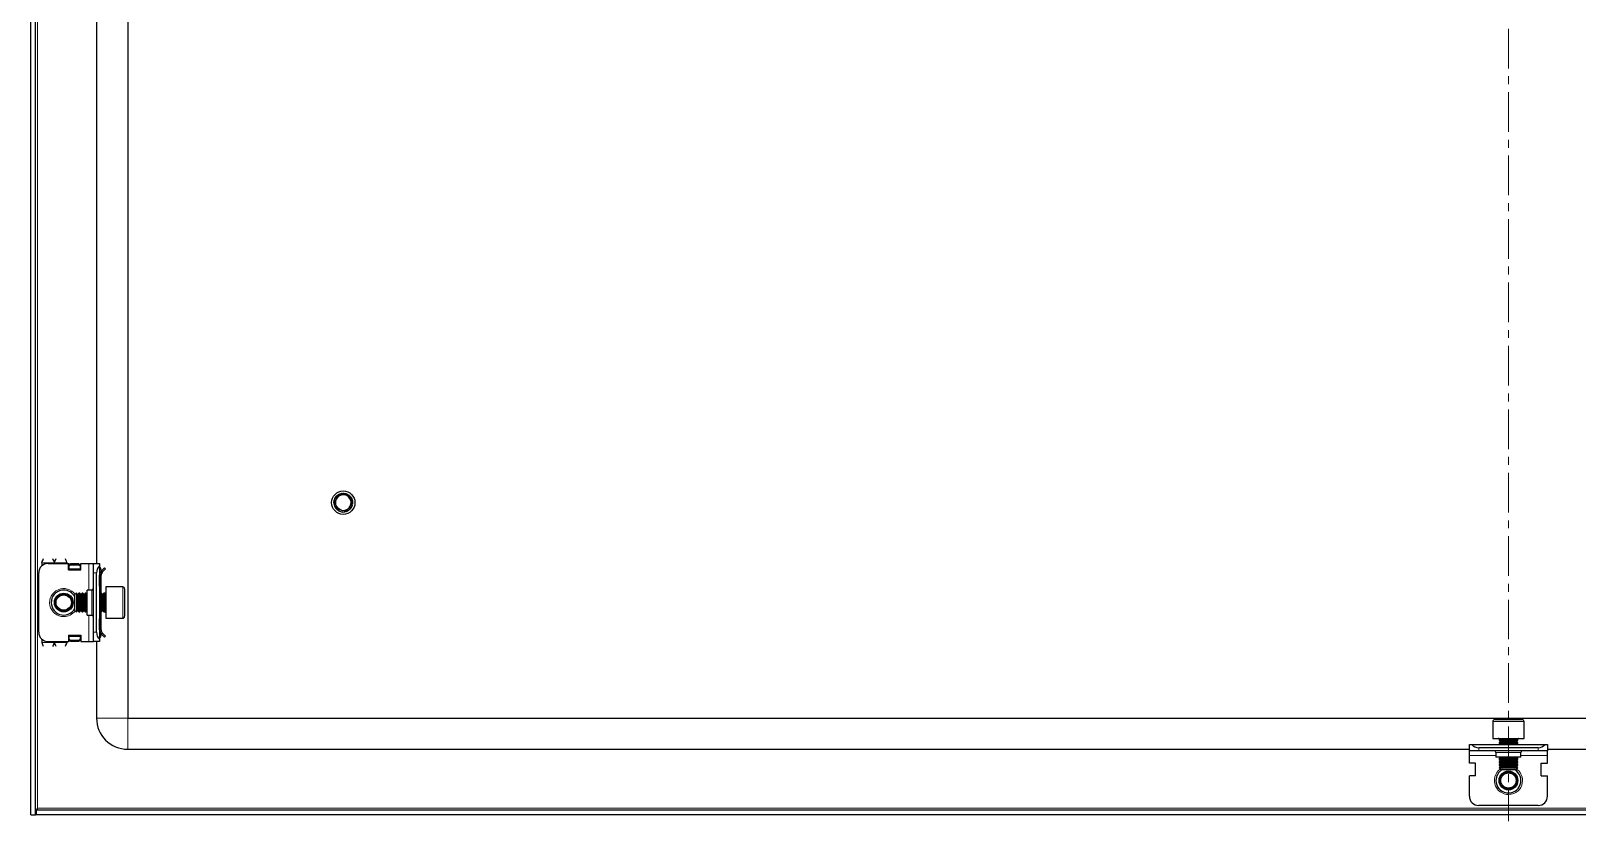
# Model space of a CAD drawing. Header units: millimetres. Extents: x -461 to 1739, y -353 to 961.
# Drawn here: x 792.9 to 1287.9, y -190.4 to 62.7 of the extents above; entities that cross this region are included whole.
import ezdxf

# ---------------------------------------------------------------- set-up
doc = ezdxf.new("R2010")
doc.units = ezdxf.units.MM
doc.linetypes.add('CENTERX2', pattern=[20.32, 12.7, -2.54, 2.54, -2.54])
doc.layers.add('FORMAT', color=7, linetype='Continuous')

msp = doc.modelspace()

# ---------------------------------------------------------------- linework, layer by layer
at = {"color": 7, "linetype": 'Continuous', "lineweight": 25}
for p, q in [((792.92, -188.41), (792.92, 772.59)), ((794.42, -188.41), (794.42, 772.59)), ((823.92, 741.59), (823.92, -157.41)), ((813.92, 279.59), (813.92, -107.91)), ((889.92, -88.41), (889.92, -88.41)), ((889.93, -88.22), (889.99, -87.91)), ((889.93, -88.22), (889.93, -88.27)), ((889.95, -88.01), (889.95, -88.06)), ((889.99, -87.81), (889.98, -87.86)), ((890.03, -87.61), (890.02, -87.66)), ((890.09, -87.43), (890.08, -87.48)), ((890.14, -87.29), (890.24, -87.11)), ((890.15, -87.3), (890.26, -87.11)), ((890.63, -89.28), (890.47, -88.87)), ((890.66, -86.45), (890.82, -86.32)), ((890.69, -86.48), (890.8, -86.29)), ((891.39, -85.84), (891.66, -85.71)), ((891.95, -85.58), (892.23, -85.51)), ((892.33, -85.47), (892.28, -85.48)), ((893.46, -85.46), (893.42, -85.46)), ((893.64, -85.5), (893.6, -85.49)), ((893.82, -85.55), (893.78, -85.54)), ((894, -85.61), (893.96, -85.6)), ((894.36, -85.78), (894.31, -85.75)), ((894.36, -85.78), (894.35, -85.89)), ((894.53, -85.88), (894.49, -85.86)), ((894.7, -86), (894.66, -85.97)), ((894.7, -86), (894.91, -86.18)), ((894.87, -86.13), (894.83, -86.1)), ((895.02, -86.26), (894.98, -86.23)), ((895.15, -86.4), (895.12, -86.37)), ((895.74, -87.38), (895.74, -87.37)), ((895.8, -87.55), (895.78, -87.51)), ((895.85, -87.73), (895.83, -87.69)), ((895.84, -89.12), (895.85, -89.07)), ((895.88, -87.91), (895.87, -87.87)), ((895.88, -88.92), (895.89, -88.87)), ((895.91, -88.1), (895.9, -88.06)), ((895.92, -88.3), (895.9, -88.54)), ((895.92, -88.51), (895.9, -88.76)), ((895.91, -88.71), (895.91, -88.66)), ((895.92, -88.3), (895.92, -88.25)), ((895.92, -88.51), (895.92, -88.46)), ((890.76, -90.49), (890.64, -90.36)), ((890.65, -90.37), (890.67, -90.39)), ((890.76, -90.49), (890.8, -90.53)), ((890.91, -90.63), (890.94, -90.67)), ((891.06, -90.77), (891.1, -90.8)), ((891.23, -90.89), (891.27, -90.92)), ((892.73, -91.41), (893.47, -91.34)), ((893.62, -91.33), (893.66, -91.32)), ((893.81, -91.28), (893.85, -91.27)), ((894, -91.21), (894.04, -91.2)), ((894.37, -91.04), (894.15, -91.12)), ((894.19, -91.13), (894.23, -91.11)), ((894.55, -90.94), (894.35, -91.05)), ((894.37, -90.97), (894.42, -91.02)), ((894.37, -91.04), (894.42, -91.02)), ((895, -90.58), (895.03, -90.55)), ((895.84, -89.12), (895.76, -89.35)), ((895.79, -89.31), (895.8, -89.26)), ((796.42, -107.66), (796.42, -108.68)), ((798.42, -107.91), (804.92, -107.91)), ((804.42, -107.66), (804.42, -107.91)), ((804.92, -109.91), (804.92, -107.91)), ((805.12, -108.03), (804.92, -108.03)), ((805.12, -109.91), (805.12, -108.03)), ((805.17, -108.29), (805.67, -107.94)), ((805.67, -108.29), (805.17, -108.65)), ((805.17, -108.65), (805.17, -108.29)), ((805.17, -109.56), (805.17, -108.65)), ((805.67, -107.94), (805.67, -108.29)), ((805.67, -107.94), (808.17, -107.94)), ((805.67, -108.29), (808.17, -108.29)), ((808.17, -108.29), (808.17, -107.94)), ((808.17, -107.94), (808.67, -108.29)), ((808.67, -108.65), (808.17, -108.29)), ((808.67, -108.29), (808.67, -108.65)), ((808.67, -108.65), (808.67, -109.56)), ((808.92, -109.91), (808.92, -107.91)), ((808.92, -107.91), (811.42, -107.91)), ((811.42, -107.91), (812.92, -107.91)), ((812.92, -107.91), (814.92, -107.91)), ((812.92, -110.91), (812.92, -107.91)), ((814.92, -107.91), (814.92, -108.68)), ((814.92, -108.68), (814.92, -132.15)), ((795.42, -129.91), (795.42, -110.91)), ((804.92, -109.91), (808.92, -109.91)), ((805.17, -109.91), (805.17, -109.56)), ((808.67, -109.56), (808.67, -109.91)), ((812.92, -129.91), (812.92, -110.91)), ((813.92, -129.91), (813.92, -110.91)), ((814.92, -109), (815.13, -109.21)), ((815.42, -111.66), (814.92, -111.66)), ((814.92, -115.16), (814.92, -111.66)), ((815.42, -109.91), (815.42, -110.37)), ((815.42, -115.16), (815.42, -111.66)), ((815.51, -110.25), (816.49, -109.27)), ((815.86, -110.6), (815.51, -110.25)), ((815.86, -110.6), (816.84, -109.63)), ((816.49, -109.27), (816.84, -109.63)), ((807.48, -117.41), (806.92, -117.97)), ((806.92, -117.97), (806.92, -122.86)), ((807.54, -117.41), (807.48, -117.41)), ((807.48, -117.41), (807.48, -123.41)), ((807.92, -117.97), (807.54, -117.41)), ((807.54, -117.41), (807.54, -122.94)), ((808.31, -117.41), (807.92, -117.97)), ((807.92, -117.97), (807.92, -122.47)), ((808.54, -117.41), (808.31, -117.41)), ((808.31, -117.41), (808.31, -122.94)), ((808.92, -117.97), (808.54, -117.41)), ((808.54, -117.41), (808.54, -122.94)), ((809.31, -117.41), (808.92, -117.97)), ((808.92, -117.97), (808.92, -122.47)), ((809.54, -117.41), (809.31, -117.41)), ((809.31, -117.41), (809.31, -122.94)), ((809.92, -117.97), (809.54, -117.41)), ((809.54, -117.41), (809.54, -122.94)), ((810.31, -117.41), (809.92, -117.97)), ((809.92, -117.97), (809.92, -122.47)), ((810.54, -117.41), (810.31, -117.41)), ((810.31, -117.41), (810.31, -122.94)), ((810.92, -117.97), (810.54, -117.41)), ((810.54, -117.41), (810.54, -122.94)), ((812.42, -116.41), (810.92, -116.41)), ((810.92, -124.41), (810.92, -116.41)), ((815.42, -115.16), (814.92, -115.16)), ((815.31, -117.41), (814.92, -117.97)), ((815.54, -117.41), (815.31, -117.41)), ((815.31, -117.41), (815.31, -122.94)), ((815.42, -117.41), (815.42, -115.16)), ((815.92, -117.97), (815.54, -117.41)), ((815.54, -117.41), (815.54, -122.94)), ((816.31, -117.41), (815.92, -117.97)), ((815.92, -117.97), (815.92, -122.47)), ((816.67, -117.41), (816.31, -117.41)), ((816.31, -117.41), (816.31, -122.94)), ((822.32, -115.41), (816.92, -115.41)), ((816.92, -115.41), (816.92, -125.41)), ((822.92, -116.01), (822.92, -124.81)), ((806.92, -122.86), (807.48, -123.41)), ((807.48, -123.41), (807.54, -123.41)), ((807.54, -123.41), (807.92, -122.86)), ((807.54, -122.94), (807.54, -123.41)), ((807.92, -122.47), (807.92, -122.86)), ((807.92, -122.86), (808.31, -123.41)), ((808.31, -122.94), (808.31, -123.41)), ((808.31, -123.41), (808.54, -123.41)), ((808.54, -123.41), (808.92, -122.86)), ((808.54, -122.94), (808.54, -123.41)), ((808.92, -122.47), (808.92, -122.86)), ((808.92, -122.86), (809.31, -123.41)), ((809.31, -122.94), (809.31, -123.41)), ((809.31, -123.41), (809.54, -123.41)), ((809.54, -123.41), (809.92, -122.86)), ((809.54, -122.94), (809.54, -123.41)), ((809.92, -122.47), (809.92, -122.86)), ((809.92, -122.86), (810.31, -123.41)), ((810.31, -122.94), (810.31, -123.41)), ((810.31, -123.41), (810.54, -123.41)), ((810.54, -123.41), (810.92, -122.86)), ((810.54, -122.94), (810.54, -123.41)), ((814.92, -122.86), (815.31, -123.41)), ((815.31, -122.94), (815.31, -123.41)), ((815.31, -123.41), (815.54, -123.41)), ((815.42, -125.66), (815.42, -123.41)), ((815.54, -123.41), (815.92, -122.86)), ((815.54, -122.94), (815.54, -123.41)), ((815.92, -122.47), (815.92, -122.86)), ((815.92, -122.86), (816.31, -123.41)), ((816.31, -122.94), (816.31, -123.41)), ((816.31, -123.41), (816.67, -123.41)), ((810.92, -124.41), (812.42, -124.41)), ((814.92, -125.66), (815.42, -125.66)), ((814.92, -129.16), (814.92, -125.66)), ((815.42, -129.16), (815.42, -125.66)), ((816.92, -125.41), (822.32, -125.41)), ((796.42, -132.15), (796.42, -133.16)), ((798.42, -132.91), (804.92, -132.91)), ((804.42, -132.91), (804.42, -133.16)), ((804.92, -130.91), (804.92, -132.91)), ((804.92, -130.91), (808.92, -130.91)), ((804.92, -132.8), (805.12, -132.8)), ((805.12, -132.8), (805.12, -130.91)), ((805.17, -131.27), (805.17, -130.91)), ((805.17, -132.18), (805.17, -131.27)), ((805.17, -132.18), (805.67, -132.53)), ((805.17, -132.53), (805.17, -132.18)), ((805.67, -132.89), (805.17, -132.53)), ((808.17, -132.53), (805.67, -132.53)), ((805.67, -132.53), (805.67, -132.89)), ((808.17, -132.89), (805.67, -132.89)), ((808.17, -132.53), (808.67, -132.18)), ((808.17, -132.89), (808.17, -132.53)), ((808.67, -132.53), (808.17, -132.89)), ((808.67, -130.91), (808.67, -131.27)), ((808.67, -131.27), (808.67, -132.18)), ((808.67, -132.18), (808.67, -132.53)), ((808.92, -130.91), (808.92, -132.91)), ((808.92, -132.91), (811.42, -132.91)), ((811.42, -132.91), (812.92, -132.91)), ((812.92, -132.91), (812.92, -129.91)), ((814.92, -132.91), (812.92, -132.91)), ((813.92, -132.91), (813.92, -157.41)), ((815.42, -129.16), (814.92, -129.16)), ((815.13, -131.62), (814.92, -131.83)), ((814.92, -132.15), (814.92, -132.91)), ((815.42, -130.91), (815.42, -130.52)), ((815.86, -130.22), (815.51, -130.58)), ((815.51, -130.58), (816.49, -131.55)), ((815.86, -130.22), (816.84, -131.2)), ((816.49, -131.55), (816.84, -131.2)), ((823.92, -157.41), (1707.92, -157.41)), ((1261.52, -157.91), (1268.3, -157.91)), ((1268.3, -157.91), (1270.32, -157.91)), ((1260.92, -158.51), (1260.92, -163.91)), ((1270.92, -163.91), (1270.92, -158.51)), ((823.92, -167.41), (1253.42, -167.41)), ((1253.42, -167.91), (1253.42, -165.91)), ((1253.42, -165.91), (1254.19, -165.91)), ((1256.42, -167.91), (1253.42, -167.91)), ((1253.42, -169.41), (1253.42, -167.91)), ((1254.19, -165.91), (1277.66, -165.91)), ((1275.42, -166.91), (1256.42, -166.91)), ((1275.42, -167.91), (1256.42, -167.91)), ((1260.92, -163.91), (1268.62, -163.91)), ((1262.92, -164.16), (1262.92, -164.53)), ((1262.92, -164.53), (1263.48, -164.91)), ((1262.92, -164.53), (1263.4, -164.53)), ((1263.48, -164.91), (1262.92, -165.3)), ((1262.92, -165.3), (1262.92, -165.53)), ((1262.92, -165.3), (1263.4, -165.3)), ((1262.92, -165.53), (1263.48, -165.91)), ((1262.92, -165.53), (1263.4, -165.53)), ((1263.4, -164.53), (1268.92, -164.53)), ((1263.4, -165.3), (1268.92, -165.3)), ((1263.4, -165.53), (1268.92, -165.53)), ((1263.48, -164.91), (1263.86, -164.91)), ((1263.86, -164.91), (1268.37, -164.91)), ((1268.37, -164.91), (1268.92, -164.53)), ((1268.92, -165.3), (1268.37, -164.91)), ((1268.37, -165.91), (1268.92, -165.53)), ((1268.62, -163.91), (1270.92, -163.91)), ((1268.92, -164.53), (1268.92, -164.16)), ((1268.92, -165.53), (1268.92, -165.3)), ((1278.42, -167.91), (1275.42, -167.91)), ((1277.66, -165.91), (1278.42, -165.91)), ((1278.42, -165.91), (1278.42, -167.91)), ((1278.42, -167.41), (1707.92, -167.41)), ((1278.42, -169.41), (1278.42, -167.91)), ((1253.42, -171.91), (1253.42, -169.41)), ((1255.42, -171.91), (1253.42, -171.91)), ((1255.42, -175.91), (1255.42, -171.91)), ((1261.92, -168.41), (1261.92, -169.91)), ((1269.92, -169.91), (1261.92, -169.91)), ((1263.48, -169.91), (1262.92, -170.3)), ((1262.92, -170.3), (1262.92, -170.53)), ((1262.92, -170.3), (1263.4, -170.3)), ((1262.92, -170.53), (1263.48, -170.91)), ((1262.92, -170.53), (1263.4, -170.53)), ((1263.48, -170.91), (1262.92, -171.3)), ((1262.92, -171.3), (1262.92, -171.53)), ((1262.92, -171.3), (1263.4, -171.3)), ((1262.92, -171.53), (1263.48, -171.91)), ((1262.92, -171.53), (1263.4, -171.53)), ((1263.48, -171.91), (1262.92, -172.3)), ((1262.92, -172.3), (1262.92, -172.53)), ((1262.92, -172.3), (1263.4, -172.3)), ((1262.92, -172.53), (1263.48, -172.91)), ((1262.92, -172.53), (1263.4, -172.53)), ((1263.48, -172.91), (1262.92, -173.3)), ((1263.4, -170.3), (1268.92, -170.3)), ((1263.4, -170.53), (1268.92, -170.53)), ((1263.4, -171.3), (1268.92, -171.3)), ((1263.4, -171.53), (1268.92, -171.53)), ((1263.4, -172.3), (1268.92, -172.3)), ((1263.4, -172.53), (1268.92, -172.53)), ((1263.48, -170.91), (1263.86, -170.91)), ((1263.48, -171.91), (1263.86, -171.91)), ((1263.48, -172.91), (1263.86, -172.91)), ((1263.86, -170.91), (1268.37, -170.91)), ((1263.86, -171.91), (1268.37, -171.91)), ((1263.86, -172.91), (1268.37, -172.91)), ((1268.92, -170.3), (1268.37, -169.91)), ((1268.37, -170.91), (1268.92, -170.53)), ((1268.92, -171.3), (1268.37, -170.91)), ((1268.37, -171.91), (1268.92, -171.53)), ((1268.92, -172.3), (1268.37, -171.91)), ((1268.37, -172.91), (1268.92, -172.53)), ((1268.92, -173.3), (1268.37, -172.91)), ((1268.92, -170.53), (1268.92, -170.3)), ((1268.92, -171.53), (1268.92, -171.3)), ((1268.92, -172.53), (1268.92, -172.3)), ((1269.92, -169.91), (1269.92, -168.41)), ((1276.42, -171.91), (1278.42, -171.91)), ((1276.42, -175.91), (1276.42, -171.91)), ((1278.42, -171.91), (1278.42, -169.41)), ((1253.42, -182.41), (1253.42, -175.91)), ((1255.42, -175.91), (1253.42, -175.91)), ((1262.92, -173.3), (1262.92, -173.36)), ((1262.92, -173.3), (1263.4, -173.3)), ((1262.92, -173.36), (1263.48, -173.91)), ((1262.92, -173.36), (1267.54, -173.36)), ((1263.4, -173.3), (1268.92, -173.3)), ((1263.48, -173.91), (1267.24, -173.91)), ((1267.24, -173.91), (1268.37, -173.91)), ((1267.54, -173.36), (1268.92, -173.36)), ((1268.37, -173.91), (1268.92, -173.36)), ((1268.92, -173.36), (1268.92, -173.3)), ((1276.42, -175.91), (1278.42, -175.91)), ((1278.42, -182.41), (1278.42, -175.91)), ((794.62, -186.91), (794.62, -188.41)), ((1737.22, -186.91), (794.62, -186.91)), ((794.78, -186.91), (795.02, -186.31)), ((1275.42, -185.41), (1256.42, -185.41)), ((792.92, -188.41), (794.42, -188.41)), ((1737.22, -188.41), (794.62, -188.41))]:
    msp.add_line(p, q, dxfattribs=at)
at = {"color": 8, "linetype": 'Continuous', "lineweight": 18}
for p, q in [((795.02, -186.31), (795.02, 770.49)), ((796.42, -107.66), (800.42, -107.66)), ((800.42, -107.66), (804.42, -107.66)), ((811.42, -116.41), (811.42, -107.91)), ((808.67, -109.56), (805.17, -109.56)), ((813.92, -110.91), (812.92, -110.91)), ((814.92, -109.41), (815.13, -109.21)), ((814.92, -109.91), (815.42, -109.91)), ((812.42, -124.41), (812.42, -116.41)), ((816.67, -118.8), (816.67, -117.41)), ((822.32, -125.41), (822.32, -115.41)), ((816.67, -123.41), (816.67, -118.8)), ((811.42, -132.91), (811.42, -124.41)), ((796.42, -133.16), (800.42, -133.16)), ((804.42, -133.16), (800.42, -133.16)), ((805.17, -131.27), (808.67, -131.27)), ((812.92, -129.91), (813.92, -129.91)), ((814.92, -130.91), (815.42, -130.91)), ((814.92, -131.41), (815.13, -131.62)), ((823.92, -157.41), (813.92, -157.41)), ((823.92, -157.41), (823.92, -167.41)), ((1268.62, -158.51), (1260.92, -158.51)), ((1270.92, -158.51), (1268.62, -158.51)), ((1256.42, -166.91), (1256.42, -167.91)), ((1268.92, -164.16), (1262.92, -164.16)), ((1275.42, -167.91), (1275.42, -166.91)), ((1261.92, -169.41), (1253.42, -169.41)), ((1269.92, -168.41), (1261.92, -168.41)), ((1278.42, -169.41), (1269.92, -169.41)), ((1736.82, -186.31), (795.02, -186.31))]:
    msp.add_line(p, q, dxfattribs=at)
at = {"color": 7, "linetype": 'Continuous', "lineweight": 25}
for centre, radius in [((892.92, -88.41), 3.75), ((803.42, -120.41), 3), ((803.42, -120.41), 2.76), ((803.42, -120.41), 2.45), ((1265.92, -177.41), 3), ((1265.92, -177.41), 2.76), ((1265.92, -177.41), 2.45)]:
    msp.add_circle(centre, radius, dxfattribs=at)
for centre, radius, start, end in [((892.92, -88.41), 3, 180, 220.7437), ((892.92, -88.41), 2.5, 168.5944, 190.5165), ((892.92, -88.41), 2.5, 108.5944, 168.5944), ((892.92, -88.41), 2.5, 48.5944, 108.5944), ((892.92, -88.41), 2.5, 288.5944, 348.5944), ((892.92, -88.41), 2.5, 348.5944, 48.5944), ((892.92, -88.41), 3, 239.9286, 266.2193), ((892.92, -88.41), 2.5, 255.8881, 288.5944), ((798.42, -110.91), 3, 90, 180), ((816.92, -110.91), 3, 131.8103, 180), ((814.42, -109.91), 1, 0, 45), ((803.42, -120.41), 4, 90, 331.045), ((803.42, -120.41), 4, 28.955, 90), ((812.42, -115.91), 0.5, 270, 0), ((816.67, -117.16), 0.25, 270, 0), ((822.32, -116.01), 0.6, 0, 90), ((816.67, -123.66), 0.25, 0, 90), ((812.42, -124.91), 0.5, 0, 90), ((822.32, -124.81), 0.6, 270, 0), ((798.42, -129.91), 3, 180, 270), ((816.92, -129.91), 3, 180, 228.1897), ((814.42, -130.91), 1, 315, 0), ((823.92, -157.41), 10, 180, 270), ((1261.52, -158.51), 0.6, 90, 180), ((1270.32, -158.51), 0.6, 0, 90), ((1256.42, -163.91), 3, 221.8103, 270), ((1261.42, -168.41), 0.5, 0, 90), ((1262.67, -164.16), 0.25, 0, 90), ((1269.17, -164.16), 0.25, 90, 180), ((1270.42, -168.41), 0.5, 90, 180), ((1275.42, -163.91), 3, 270, 318.1897), ((1265.92, -177.41), 4, 118.955, 180), ((1265.92, -177.41), 4, 180, 61.045), ((1256.42, -182.41), 3, 180, 270), ((1275.42, -182.41), 3, 270, 360)]:
    msp.add_arc(centre, radius, start, end, dxfattribs=at)
at = {"color": 8, "linetype": 'Continuous', "lineweight": 18}
for centre, start, end in [((803.42, -120.41), 35.4622, 270), ((803.42, -120.41), 270, 324.5378), ((1265.92, -177.41), 125.4622, 0), ((1265.92, -177.41), 0, 54.5378)]:
    msp.add_arc(centre, 4.5, start, end, dxfattribs=at)
at = {"color": 7, "linetype": 'Continuous', "lineweight": 25}
for points, knots in [([(890.41, -88.13), (890.41, -88.14), (890.39, -88.17), (890.35, -88.22), (890.3, -88.28), (890.23, -88.33), (890.15, -88.37), (890.07, -88.4), (889.99, -88.41), (889.95, -88.41), (889.92, -88.41)], [0, 0, 0, 0, 0.060221, 0.18113, 0.301988, 0.42281, 0.589437, 0.75603, 0.87711, 1, 1, 1, 1]), ([(889.92, -88.42), (889.92, -88.37), (889.92, -88.29), (889.94, -88.22), (889.94, -88.19)], [0, 0, 0, 0, 0.659859, 1, 1, 1, 1]), ([(889.92, -88.42), (889.96, -88.41), (890.02, -88.37), (890.11, -88.35), (890.17, -88.34), (890.2, -88.34)], [0, 0, 0, 0, 0.371226, 0.708872, 1, 1, 1, 1]), ([(890.86, -90.2), (890.83, -90.17), (890.58, -89.95), (890.24, -89.49), (890, -88.88), (889.94, -88.53), (889.92, -88.41)], [0, 0, 0, 0, 0.050685, 0.485619, 0.826643, 1, 1, 1, 1]), ([(889.93, -88.22), (889.96, -88.2), (890.03, -88.17), (890.12, -88.16), (890.22, -88.16), (890.3, -88.17), (890.35, -88.19), (890.37, -88.2)], [0, 0, 0, 0, 0.235039, 0.445532, 0.651268, 0.847853, 1, 1, 1, 1]), ([(890.28, -88.29), (890.25, -88.27), (890.2, -88.25), (890.1, -88.24), (890.01, -88.24), (889.96, -88.26), (889.93, -88.27)], [0, 0, 0, 0, 0.237597, 0.516729, 0.755527, 1, 1, 1, 1]), ([(889.95, -88.01), (889.99, -88), (890.05, -87.98), (890.15, -87.97), (890.24, -87.98), (890.32, -88.01), (890.38, -88.04), (890.41, -88.06), (890.42, -88.07)], [0, 0, 0, 0, 0.214065, 0.402363, 0.585629, 0.760234, 0.923894, 1, 1, 1, 1]), ([(890.39, -88.17), (890.36, -88.15), (890.31, -88.11), (890.22, -88.08), (890.13, -88.05), (890.03, -88.05), (889.98, -88.06), (889.95, -88.06)], [0, 0, 0, 0, 0.189173, 0.404697, 0.62022, 0.807935, 1, 1, 1, 1]), ([(890.45, -88.06), (890.44, -88.05), (890.41, -88.02), (890.34, -87.96), (890.26, -87.91), (890.17, -87.87), (890.07, -87.85), (890.01, -87.86), (889.98, -87.86)], [0, 0, 0, 0, 0.069872, 0.258455, 0.446951, 0.635422, 0.81547, 1, 1, 1, 1]), ([(889.99, -87.81), (890, -87.76), (890.01, -87.68), (890.04, -87.6), (890.06, -87.58)], [0, 0, 0, 0, 0.657988, 1, 1, 1, 1]), ([(889.99, -87.81), (890.02, -87.8), (890.09, -87.79), (890.18, -87.79), (890.27, -87.82), (890.34, -87.85), (890.4, -87.89), (890.43, -87.93), (890.45, -87.94)], [0, 0, 0, 0, 0.208898, 0.388587, 0.562428, 0.727295, 0.881578, 1, 1, 1, 1]), ([(890.45, -87.92), (890.44, -87.9), (890.4, -87.85), (890.34, -87.79), (890.27, -87.74), (890.19, -87.7), (890.11, -87.67), (890.05, -87.66), (890.02, -87.66)], [0, 0, 0, 0, 0.137266, 0.30795, 0.478578, 0.649185, 0.822833, 1, 1, 1, 1]), ([(890.03, -87.61), (890.06, -87.61), (890.12, -87.61), (890.21, -87.63), (890.29, -87.66), (890.36, -87.7), (890.41, -87.75), (890.46, -87.81), (890.47, -87.84), (890.48, -87.86)], [0, 0, 0, 0, 0.165667, 0.330522, 0.488809, 0.638525, 0.778629, 0.909213, 1, 1, 1, 1]), ([(890.45, -87.78), (890.45, -87.76), (890.42, -87.72), (890.37, -87.66), (890.3, -87.59), (890.23, -87.53), (890.15, -87.5), (890.1, -87.48), (890.08, -87.48)], [0, 0, 0, 0, 0.076151, 0.276704, 0.47712, 0.677473, 0.837574, 1, 1, 1, 1]), ([(890.09, -87.43), (890.3, -87.01), (890.61, -86.36), (891.2, -85.97), (891.4, -85.83)], [0, 0, 0, 0, 0.657042, 1, 1, 1, 1]), ([(890.09, -87.43), (890.12, -87.44), (890.18, -87.44), (890.25, -87.48), (890.32, -87.52), (890.38, -87.57), (890.43, -87.63), (890.46, -87.69), (890.48, -87.75), (890.48, -87.78), (890.48, -87.79)], [0, 0, 0, 0, 0.154027, 0.307095, 0.452862, 0.590123, 0.718565, 0.838856, 0.95247, 1, 1, 1, 1]), ([(890.16, -87.3), (890.18, -87.24), (890.21, -87.12), (890.27, -87), (890.31, -86.94)], [0, 0, 0, 0, 0.462482, 1, 1, 1, 1]), ([(890.29, -87.03), (890.32, -86.96), (890.4, -86.74), (890.57, -86.58), (890.68, -86.48)], [0, 0, 0, 0, 0.333789, 1, 1, 1, 1]), ([(890.38, -86.89), (890.39, -86.84), (890.5, -86.54), (890.74, -86.33), (890.95, -86.16)], [0, 0, 0, 0, 0.1718651, 1, 1, 1, 1]), ([(890.42, -88.08), (890.41, -88.19), (890.39, -88.45), (890.44, -88.72), (890.47, -88.87)], [0, 0, 0, 0, 0.4085207, 1, 1, 1, 1]), ([(890.47, -87.92), (890.47, -87.93), (890.46, -87.97), (890.44, -88.03), (890.42, -88.07), (890.42, -88.08)], [0, 0, 0, 0, 0.157682, 0.80304, 1, 1, 1, 1]), ([(891.77, -86.05), (891.7, -86.09), (891.38, -86.27), (890.89, -86.74), (890.58, -87.33), (890.49, -87.67), (890.47, -87.72)], [0, 0, 0, 0, 0.104785, 0.513079, 0.918136, 1, 1, 1, 1]), ([(890.47, -87.72), (890.48, -87.76), (890.49, -87.82), (890.48, -87.89), (890.47, -87.92)], [0, 0, 0, 0, 0.544473, 1, 1, 1, 1]), ([(890.66, -86.45), (890.65, -86.45), (890.64, -86.47), (890.62, -86.49), (890.61, -86.5)], [0, 0, 0, 0, 0.2967964, 1, 1, 1, 1]), ([(890.78, -86.31), (890.78, -86.32), (890.77, -86.33), (890.76, -86.34), (890.75, -86.34)], [0, 0, 0, 0, 0.484232, 1, 1, 1, 1]), ([(890.92, -86.18), (890.91, -86.19), (890.9, -86.2), (890.89, -86.21), (890.88, -86.21)], [0, 0, 0, 0, 0.485158, 1, 1, 1, 1]), ([(891.06, -86.06), (891.06, -86.07), (891.04, -86.08), (891.03, -86.09), (891.03, -86.09)], [0, 0, 0, 0, 0.484546, 1, 1, 1, 1]), ([(891.22, -85.95), (891.21, -85.95), (891.2, -85.96), (891.19, -85.97), (891.18, -85.97)], [0, 0, 0, 0, 0.4826873, 1, 1, 1, 1]), ([(891.22, -85.95), (891.23, -85.94), (891.28, -85.9), (891.34, -85.88), (891.38, -85.86)], [0, 0, 0, 0, 0.230751, 1, 1, 1, 1]), ([(891.39, -85.84), (891.38, -85.84), (891.37, -85.85), (891.35, -85.86), (891.35, -85.86)], [0, 0, 0, 0, 0.4801941, 1, 1, 1, 1]), ([(891.39, -85.84), (891.42, -85.86), (891.48, -85.89), (891.55, -85.96), (891.58, -86.01), (891.6, -86.04)], [0, 0, 0, 0, 0.3628583, 0.6934345, 1, 1, 1, 1]), ([(891.75, -86.1), (891.73, -86.09), (891.69, -86.09), (891.63, -86.06), (891.55, -86.01), (891.47, -85.93), (891.43, -85.87), (891.4, -85.83)], [0, 0, 0, 0, 0.084477, 0.253367, 0.470159, 0.686909, 1, 1, 1, 1]), ([(891.57, -85.74), (891.56, -85.74), (891.54, -85.75), (891.53, -85.76), (891.52, -85.76)], [0, 0, 0, 0, 0.477867, 1, 1, 1, 1]), ([(891.68, -86.04), (891.68, -86.02), (891.67, -85.97), (891.63, -85.9), (891.59, -85.82), (891.54, -85.78), (891.52, -85.76)], [0, 0, 0, 0, 0.154183, 0.462567, 0.728091, 1, 1, 1, 1]), ([(891.57, -85.74), (891.6, -85.76), (891.65, -85.8), (891.72, -85.87), (891.77, -85.95), (891.79, -86.02), (891.8, -86.05), (891.8, -86.06)], [0, 0, 0, 0, 0.2607623, 0.4948046, 0.7237939, 0.9427899, 1, 1, 1, 1]), ([(891.75, -85.65), (891.75, -85.65), (891.73, -85.66), (891.72, -85.67), (891.71, -85.67)], [0, 0, 0, 0, 0.476486, 1, 1, 1, 1]), ([(891.84, -86.07), (891.85, -86.05), (891.85, -86), (891.84, -85.91), (891.81, -85.82), (891.77, -85.74), (891.73, -85.69), (891.71, -85.67)], [0, 0, 0, 0, 0.114393, 0.350182, 0.585971, 0.790611, 1, 1, 1, 1]), ([(891.75, -85.65), (891.77, -85.64), (891.84, -85.62), (891.9, -85.6), (891.95, -85.6)], [0, 0, 0, 0, 0.301025, 1, 1, 1, 1]), ([(891.75, -85.65), (891.78, -85.67), (891.83, -85.72), (891.89, -85.8), (891.93, -85.88), (891.95, -85.96), (891.96, -86.03), (891.95, -86.06), (891.95, -86.07)], [0, 0, 0, 0, 0.218347, 0.41099, 0.598711, 0.777744, 0.945667, 1, 1, 1, 1]), ([(892.13, -86.04), (892.11, -86.05), (892.07, -86.06), (891.99, -86.07), (891.89, -86.07), (891.82, -86.06), (891.78, -86.05), (891.77, -86.05)], [0, 0, 0, 0, 0.0990109, 0.3882762, 0.6130099, 0.8953836, 1, 1, 1, 1]), ([(891.95, -85.58), (891.94, -85.58), (891.92, -85.59), (891.91, -85.59), (891.9, -85.59)], [0, 0, 0, 0, 0.476579, 1, 1, 1, 1]), ([(891.98, -86.07), (891.98, -86.07), (891.99, -86.03), (892, -85.96), (892, -85.86), (891.98, -85.76), (891.95, -85.67), (891.92, -85.62), (891.9, -85.59)], [0, 0, 0, 0, 0.019058, 0.219488, 0.419831, 0.620151, 0.807785, 1, 1, 1, 1]), ([(891.95, -85.58), (891.97, -85.6), (892.02, -85.65), (892.06, -85.74), (892.09, -85.82), (892.1, -85.9), (892.09, -85.98), (892.08, -86.02), (892.08, -86.03)], [0, 0, 0, 0, 0.213002, 0.396975, 0.575181, 0.744364, 0.902779, 1, 1, 1, 1]), ([(892.14, -85.52), (892.13, -85.52), (892.12, -85.52), (892.1, -85.53), (892.09, -85.53)], [0, 0, 0, 0, 0.478977, 1, 1, 1, 1]), ([(892.1, -86.03), (892.11, -86.01), (892.13, -85.95), (892.15, -85.87), (892.16, -85.78), (892.15, -85.66), (892.11, -85.58), (892.09, -85.53)], [0, 0, 0, 0, 0.147065, 0.321231, 0.495346, 0.669443, 1, 1, 1, 1]), ([(892.39, -85.81), (892.39, -85.83), (892.36, -85.88), (892.3, -85.95), (892.21, -86.01), (892.15, -86.03), (892.13, -86.04)], [0, 0, 0, 0, 0.153621, 0.528305, 0.811762, 1, 1, 1, 1]), ([(892.14, -85.52), (892.16, -85.55), (892.2, -85.6), (892.23, -85.69), (892.24, -85.77), (892.24, -85.86), (892.22, -85.93), (892.19, -85.99), (892.17, -86.02), (892.17, -86.03)], [0, 0, 0, 0, 0.195461, 0.359649, 0.517607, 0.666788, 0.806268, 0.936243, 1, 1, 1, 1]), ([(892.21, -85.98), (892.21, -85.98), (892.25, -85.93), (892.28, -85.85), (892.31, -85.73), (892.31, -85.65), (892.3, -85.56), (892.29, -85.51), (892.28, -85.48)], [0, 0, 0, 0, 0.001313, 0.309582, 0.493731, 0.677835, 0.837663, 1, 1, 1, 1]), ([(892.33, -85.47), (892.34, -85.5), (892.36, -85.55), (892.38, -85.64), (892.38, -85.72), (892.36, -85.8), (892.33, -85.89), (892.28, -85.94), (892.25, -85.98)], [0, 0, 0, 0, 0.162579, 0.32416, 0.478216, 0.623372, 0.759205, 1, 1, 1, 1]), ([(892.25, -85.98), (892.27, -85.96), (892.32, -85.92), (892.37, -85.86), (892.39, -85.82), (892.39, -85.81)], [0, 0, 0, 0, 0.4133204, 0.8335068, 1, 1, 1, 1]), ([(892.28, -85.49), (892.3, -85.48), (892.42, -85.44), (892.55, -85.43), (892.66, -85.43)], [0, 0, 0, 0, 0.169871, 1, 1, 1, 1]), ([(892.33, -85.47), (892.36, -85.47), (892.68, -85.41), (893.32, -85.4), (893.97, -85.58), (894.31, -85.75), (894.37, -85.79)], [0, 0, 0, 0, 0.044285, 0.46488, 0.894202, 1, 1, 1, 1]), ([(894.37, -86.09), (894.31, -86.06), (893.98, -85.88), (893.31, -85.7), (892.69, -85.74), (892.39, -85.81), (892.39, -85.81)], [0, 0, 0, 0, 0.102158, 0.551599, 0.99962, 1, 1, 1, 1]), ([(892.76, -85.44), (892.83, -85.43), (892.99, -85.4), (893.16, -85.42), (893.27, -85.43)], [0, 0, 0, 0, 0.399625, 1, 1, 1, 1]), ([(893.44, -85.48), (893.49, -85.48), (893.63, -85.48), (893.77, -85.53), (893.86, -85.56)], [0, 0, 0, 0, 0.317385, 1, 1, 1, 1]), ([(894.29, -86.07), (894.29, -86.06), (894.29, -86.03), (894.3, -85.97), (894.32, -85.88), (894.36, -85.82), (894.37, -85.79)], [0, 0, 0, 0, 0.058255, 0.305509, 0.64716, 1, 1, 1, 1]), ([(894.37, -86.09), (894.39, -86.07), (894.43, -86.02), (894.47, -85.94), (894.48, -85.88), (894.49, -85.86)], [0, 0, 0, 0, 0.351509, 0.671861, 1, 1, 1, 1]), ([(894.58, -86.54), (894.57, -86.53), (894.53, -86.5), (894.48, -86.43), (894.43, -86.35), (894.4, -86.26), (894.38, -86.18), (894.37, -86.12), (894.37, -86.09)], [0, 0, 0, 0, 0.066273, 0.267344, 0.423096, 0.618734, 0.814089, 1, 1, 1, 1]), ([(894.53, -85.88), (894.53, -85.92), (894.53, -85.99), (894.5, -86.08), (894.45, -86.16), (894.42, -86.21), (894.39, -86.23), (894.39, -86.23)], [0, 0, 0, 0, 0.275174, 0.522846, 0.765225, 0.99702, 1, 1, 1, 1]), ([(894.41, -86.28), (894.42, -86.28), (894.46, -86.25), (894.52, -86.2), (894.59, -86.13), (894.64, -86.05), (894.65, -86), (894.66, -85.97)], [0, 0, 0, 0, 0.084965, 0.329338, 0.573716, 0.784411, 1, 1, 1, 1]), ([(894.7, -86), (894.7, -86.03), (894.69, -86.1), (894.65, -86.19), (894.6, -86.27), (894.54, -86.33), (894.49, -86.37), (894.46, -86.38), (894.45, -86.38)], [0, 0, 0, 0, 0.2228312, 0.4200991, 0.6124087, 0.7958503, 0.9678945, 1, 1, 1, 1]), ([(894.47, -86.41), (894.47, -86.41), (894.5, -86.4), (894.57, -86.37), (894.65, -86.32), (894.73, -86.25), (894.79, -86.18), (894.81, -86.12), (894.83, -86.1)], [0, 0, 0, 0, 0.002693, 0.20821, 0.413641, 0.619057, 0.807274, 1, 1, 1, 1]), ([(894.87, -86.13), (894.86, -86.16), (894.84, -86.23), (894.79, -86.31), (894.73, -86.38), (894.66, -86.43), (894.6, -86.46), (894.54, -86.47), (894.52, -86.48)], [0, 0, 0, 0, 0.203485, 0.379971, 0.551008, 0.713426, 0.865499, 1, 1, 1, 1]), ([(894.57, -86.49), (894.6, -86.49), (894.67, -86.47), (894.76, -86.44), (894.84, -86.38), (894.92, -86.32), (894.96, -86.26), (894.98, -86.23)], [0, 0, 0, 0, 0.190996, 0.383798, 0.576553, 0.78528, 1, 1, 1, 1]), ([(895.03, -86.62), (895.02, -86.62), (894.99, -86.63), (894.94, -86.65), (894.85, -86.66), (894.75, -86.64), (894.65, -86.6), (894.6, -86.55), (894.58, -86.54)], [0, 0, 0, 0, 0.045866, 0.230744, 0.387461, 0.658246, 0.861978, 1, 1, 1, 1]), ([(895.02, -86.26), (895, -86.3), (894.97, -86.36), (894.91, -86.43), (894.85, -86.48), (894.78, -86.52), (894.71, -86.55), (894.66, -86.55), (894.64, -86.55)], [0, 0, 0, 0, 0.211659, 0.390361, 0.562352, 0.724819, 0.876696, 1, 1, 1, 1]), ([(894.66, -86.57), (894.67, -86.57), (894.73, -86.57), (894.83, -86.55), (894.94, -86.51), (895.04, -86.45), (895.09, -86.4), (895.12, -86.37)], [0, 0, 0, 0, 0.046579, 0.3626876, 0.5517357, 0.7407531, 1, 1, 1, 1]), ([(894.66, -86.6), (894.69, -86.61), (894.75, -86.63), (894.85, -86.64), (894.94, -86.64), (895, -86.62), (895.03, -86.62)], [0, 0, 0, 0, 0.2517951, 0.502165, 0.752314, 1, 1, 1, 1]), ([(895.15, -86.4), (895.13, -86.43), (895.1, -86.48), (895.04, -86.53), (894.97, -86.58), (894.89, -86.61), (894.82, -86.62), (894.76, -86.62), (894.72, -86.61), (894.71, -86.61)], [0, 0, 0, 0, 0.169226, 0.337427, 0.497935, 0.649179, 0.790582, 0.922688, 1, 1, 1, 1]), ([(895.76, -88.45), (895.76, -88.38), (895.74, -87.99), (895.56, -87.32), (895.2, -86.84), (895.03, -86.62)], [0, 0, 0, 0, 0.108003, 0.585763, 1, 1, 1, 1]), ([(895.15, -86.4), (895.27, -86.55), (895.55, -86.9), (895.84, -87.56), (895.9, -88.07), (895.92, -88.33)], [0, 0, 0, 0, 0.274163, 0.639603, 1, 1, 1, 1]), ([(895.24, -86.53), (895.28, -86.57), (895.42, -86.71), (895.51, -86.88), (895.57, -87)], [0, 0, 0, 0, 0.288707, 1, 1, 1, 1]), ([(895.63, -89.38), (895.62, -89.38), (895.59, -89.37), (895.54, -89.34), (895.48, -89.3), (895.43, -89.24), (895.39, -89.17), (895.36, -89.06), (895.36, -88.97), (895.37, -88.92), (895.38, -88.91)], [0, 0, 0, 0, 0.022761, 0.192243, 0.346896, 0.477535, 0.588677, 0.783334, 0.968624, 1, 1, 1, 1]), ([(895.36, -88.98), (895.36, -89.01), (895.37, -89.08), (895.41, -89.16), (895.46, -89.24), (895.52, -89.3), (895.58, -89.35), (895.61, -89.37), (895.63, -89.38)], [0, 0, 0, 0, 0.1827374, 0.3634226, 0.5439468, 0.7243733, 0.9047468, 1, 1, 1, 1]), ([(895.79, -89.31), (895.76, -89.3), (895.7, -89.3), (895.62, -89.28), (895.54, -89.24), (895.48, -89.19), (895.43, -89.14), (895.39, -89.08), (895.37, -89.03), (895.36, -89.01), (895.36, -89.01)], [0, 0, 0, 0, 0.159812, 0.318711, 0.470648, 0.614013, 0.748131, 0.873387, 0.991083, 1, 1, 1, 1]), ([(895.38, -88.91), (895.38, -88.88), (895.4, -88.8), (895.46, -88.7), (895.52, -88.61), (895.59, -88.55), (895.66, -88.5), (895.72, -88.47), (895.75, -88.46), (895.76, -88.45)], [0, 0, 0, 0, 0.125166, 0.336769, 0.488675, 0.640371, 0.791962, 0.943503, 1, 1, 1, 1]), ([(895.38, -88.95), (895.39, -88.97), (895.41, -89.02), (895.47, -89.08), (895.54, -89.15), (895.63, -89.21), (895.71, -89.24), (895.77, -89.26), (895.8, -89.26)], [0, 0, 0, 0, 0.112687, 0.266978, 0.464332, 0.661607, 0.829157, 1, 1, 1, 1]), ([(895.84, -89.12), (895.81, -89.12), (895.74, -89.13), (895.65, -89.12), (895.56, -89.09), (895.49, -89.05), (895.43, -89), (895.4, -88.96), (895.39, -88.94)], [0, 0, 0, 0, 0.207037, 0.38272, 0.55212, 0.712365, 0.86221, 1, 1, 1, 1]), ([(895.88, -88.92), (895.85, -88.93), (895.78, -88.95), (895.68, -88.95), (895.6, -88.93), (895.52, -88.9), (895.45, -88.86), (895.42, -88.83), (895.4, -88.81)], [0, 0, 0, 0, 0.205811, 0.38496, 0.558827, 0.724121, 0.878934, 1, 1, 1, 1]), ([(895.42, -88.86), (895.44, -88.89), (895.48, -88.93), (895.56, -88.99), (895.65, -89.04), (895.75, -89.06), (895.82, -89.07), (895.85, -89.07)], [0, 0, 0, 0, 0.183111, 0.381533, 0.579913, 0.787111, 1, 1, 1, 1]), ([(895.45, -88.73), (895.47, -88.75), (895.52, -88.79), (895.61, -88.84), (895.71, -88.87), (895.8, -88.88), (895.86, -88.87), (895.89, -88.87)], [0, 0, 0, 0, 0.19243, 0.403622, 0.614801, 0.805152, 1, 1, 1, 1]), ([(895.91, -88.71), (895.88, -88.73), (895.81, -88.75), (895.71, -88.76), (895.62, -88.76), (895.54, -88.74), (895.49, -88.72), (895.46, -88.7), (895.46, -88.7)], [0, 0, 0, 0, 0.2279084, 0.430276, 0.6277069, 0.8161337, 0.9928401, 1, 1, 1, 1]), ([(895.53, -88.61), (895.53, -88.62), (895.57, -88.64), (895.64, -88.66), (895.74, -88.68), (895.83, -88.68), (895.89, -88.67), (895.91, -88.66)], [0, 0, 0, 0, 0.050156, 0.304513, 0.55888, 0.776903, 1, 1, 1, 1]), ([(895.92, -88.51), (895.89, -88.52), (895.83, -88.55), (895.73, -88.58), (895.65, -88.58), (895.6, -88.57), (895.57, -88.57)], [0, 0, 0, 0, 0.293779, 0.558982, 0.818494, 1, 1, 1, 1]), ([(895.62, -87.12), (895.63, -87.14), (895.72, -87.28), (895.77, -87.44), (895.8, -87.57)], [0, 0, 0, 0, 0.192577, 1, 1, 1, 1]), ([(895.7, -88.48), (895.72, -88.48), (895.76, -88.49), (895.84, -88.48), (895.9, -88.47), (895.92, -88.46)], [0, 0, 0, 0, 0.236131, 0.613435, 1, 1, 1, 1]), ([(895.81, -87.67), (895.83, -87.71), (895.89, -87.86), (895.9, -88.02), (895.91, -88.14)], [0, 0, 0, 0, 0.28291, 1, 1, 1, 1]), ([(891.92, -90.65), (891.84, -90.61), (891.52, -90.45), (891.01, -90.04), (890.76, -89.53), (890.63, -89.28)], [0, 0, 0, 0, 0.1306517, 0.5600073, 1, 1, 1, 1]), ([(890.65, -90.37), (890.67, -90.35), (890.7, -90.3), (890.76, -90.24), (890.82, -90.21), (890.85, -90.2), (890.86, -90.2)], [0, 0, 0, 0, 0.315056, 0.630194, 0.945514, 1, 1, 1, 1]), ([(891.21, -90.24), (891.18, -90.23), (891.13, -90.22), (891.04, -90.22), (890.96, -90.23), (890.88, -90.25), (890.77, -90.3), (890.71, -90.36), (890.67, -90.39)], [0, 0, 0, 0, 0.149407, 0.278563, 0.407661, 0.536722, 0.727045, 1, 1, 1, 1]), ([(890.76, -90.49), (890.78, -90.47), (890.81, -90.42), (890.87, -90.35), (890.93, -90.3), (891.01, -90.26), (891.08, -90.24), (891.15, -90.24), (891.2, -90.25), (891.23, -90.25)], [0, 0, 0, 0, 0.159446, 0.318034, 0.469983, 0.61348, 0.747649, 0.872856, 1, 1, 1, 1]), ([(891.28, -90.29), (891.27, -90.29), (891.24, -90.29), (891.18, -90.3), (891.09, -90.32), (891.01, -90.35), (890.93, -90.4), (890.86, -90.45), (890.82, -90.5), (890.8, -90.53)], [0, 0, 0, 0, 0.018281, 0.175639, 0.332896, 0.490097, 0.647274, 0.821632, 1, 1, 1, 1]), ([(890.86, -90.2), (890.87, -90.19), (890.91, -90.18), (891, -90.17), (891.1, -90.19), (891.19, -90.23), (891.27, -90.28), (891.35, -90.36), (891.43, -90.48), (891.45, -90.56), (891.46, -90.6)], [0, 0, 0, 0, 0.0736464, 0.1695635, 0.351373, 0.4388934, 0.519676, 0.6829056, 0.8511995, 1, 1, 1, 1]), ([(890.91, -90.63), (890.92, -90.6), (890.94, -90.54), (891, -90.46), (891.06, -90.4), (891.13, -90.35), (891.2, -90.32), (891.26, -90.31), (891.29, -90.31), (891.29, -90.31)], [0, 0, 0, 0, 0.198035, 0.367663, 0.531495, 0.686664, 0.831818, 0.981917, 1, 1, 1, 1]), ([(891.36, -90.37), (891.35, -90.37), (891.3, -90.38), (891.23, -90.41), (891.14, -90.45), (891.06, -90.51), (890.99, -90.58), (890.96, -90.64), (890.94, -90.67)], [0, 0, 0, 0, 0.0505, 0.241124, 0.431653, 0.622154, 0.808692, 1, 1, 1, 1]), ([(891.06, -90.77), (891.07, -90.73), (891.09, -90.66), (891.13, -90.58), (891.18, -90.51), (891.25, -90.45), (891.31, -90.41), (891.35, -90.4), (891.37, -90.4)], [0, 0, 0, 0, 0.209239, 0.392702, 0.571062, 0.740844, 0.899958, 1, 1, 1, 1]), ([(891.42, -90.48), (891.39, -90.49), (891.33, -90.51), (891.26, -90.57), (891.19, -90.64), (891.14, -90.71), (891.11, -90.77), (891.1, -90.8)], [0, 0, 0, 0, 0.172104, 0.391099, 0.610089, 0.802801, 1, 1, 1, 1]), ([(891.23, -90.89), (891.23, -90.85), (891.24, -90.78), (891.28, -90.69), (891.32, -90.61), (891.37, -90.55), (891.41, -90.52), (891.43, -90.51)], [0, 0, 0, 0, 0.240212, 0.454711, 0.664287, 0.864517, 1, 1, 1, 1]), ([(891.46, -90.62), (891.44, -90.64), (891.39, -90.68), (891.34, -90.75), (891.29, -90.83), (891.28, -90.89), (891.27, -90.92)], [0, 0, 0, 0, 0.228254, 0.510351, 0.752319, 1, 1, 1, 1]), ([(891.4, -91), (891.4, -90.96), (891.41, -90.89), (891.43, -90.8), (891.46, -90.74), (891.48, -90.71), (891.48, -90.71)], [0, 0, 0, 0, 0.357139, 0.680979, 0.998183, 1, 1, 1, 1]), ([(891.46, -90.6), (891.46, -90.62), (891.47, -90.66), (891.48, -90.74), (891.48, -90.83), (891.46, -90.92), (891.43, -90.98), (891.42, -91.01)], [0, 0, 0, 0, 0.113604, 0.31095, 0.508229, 0.75166, 1, 1, 1, 1]), ([(892.32, -90.84), (892.03, -90.79), (891.74, -90.73), (891.47, -90.6), (891.46, -90.6)], [0, 0, 0, 0, 0.965671, 1, 1, 1, 1]), ([(892.32, -90.84), (892.22, -90.8), (892.09, -90.74), (891.96, -90.67), (891.92, -90.65)], [0, 0, 0, 0, 0.681733, 1, 1, 1, 1]), ([(893.47, -91.34), (893.46, -91.32), (893.44, -91.27), (893.43, -91.2), (893.43, -91.12), (893.44, -91.04), (893.48, -90.96), (893.55, -90.88), (893.64, -90.82), (893.7, -90.79), (893.72, -90.78)], [0, 0, 0, 0, 0.098631, 0.238541, 0.378532, 0.49895, 0.601027, 0.777401, 0.9101, 1, 1, 1, 1]), ([(893.62, -90.83), (893.62, -90.84), (893.59, -90.86), (893.55, -90.92), (893.51, -91), (893.48, -91.09), (893.46, -91.18), (893.46, -91.27), (893.47, -91.32), (893.47, -91.34)], [0, 0, 0, 0, 0.036757, 0.196192, 0.355485, 0.51469, 0.719746, 0.882005, 1, 1, 1, 1]), ([(893.62, -91.33), (893.6, -91.31), (893.57, -91.25), (893.55, -91.17), (893.54, -91.09), (893.55, -91.01), (893.57, -90.92), (893.61, -90.86), (893.64, -90.82)], [0, 0, 0, 0, 0.16279, 0.324686, 0.479688, 0.626058, 0.76302, 1, 1, 1, 1]), ([(893.7, -90.8), (893.69, -90.82), (893.66, -90.87), (893.63, -90.96), (893.62, -91.06), (893.62, -91.19), (893.64, -91.27), (893.66, -91.32)], [0, 0, 0, 0, 0.13286, 0.29106, 0.491007, 0.69089, 1, 1, 1, 1]), ([(893.81, -91.28), (893.78, -91.25), (893.74, -91.2), (893.7, -91.11), (893.68, -91.03), (893.68, -90.95), (893.69, -90.87), (893.71, -90.82), (893.73, -90.79), (893.73, -90.78)], [0, 0, 0, 0, 0.198483, 0.367712, 0.531083, 0.685778, 0.830503, 0.965152, 1, 1, 1, 1]), ([(893.72, -90.78), (893.73, -90.78), (893.78, -90.76), (893.86, -90.75), (893.96, -90.75), (894.05, -90.76), (894.14, -90.79), (894.22, -90.83), (894.29, -90.87), (894.35, -90.92), (894.38, -90.96), (894.39, -90.97)], [0, 0, 0, 0, 0.04296, 0.1733, 0.274263, 0.401081, 0.527716, 0.654259, 0.780759, 0.936852, 1, 1, 1, 1]), ([(893.82, -90.76), (893.81, -90.77), (893.79, -90.81), (893.78, -90.88), (893.77, -90.98), (893.78, -91.08), (893.8, -91.18), (893.84, -91.24), (893.85, -91.27)], [0, 0, 0, 0, 0.043388, 0.23288, 0.422274, 0.611632, 0.803279, 1, 1, 1, 1]), ([(894, -91.21), (893.97, -91.19), (893.92, -91.14), (893.87, -91.06), (893.84, -90.98), (893.82, -90.89), (893.82, -90.82), (893.83, -90.78), (893.84, -90.76)], [0, 0, 0, 0, 0.208724, 0.39105, 0.568219, 0.73683, 0.894853, 1, 1, 1, 1]), ([(893.94, -90.75), (893.93, -90.78), (893.92, -90.85), (893.93, -90.94), (893.95, -91.04), (893.99, -91.12), (894.03, -91.17), (894.04, -91.2)], [0, 0, 0, 0, 0.1816952, 0.3967826, 0.6118603, 0.8036808, 1, 1, 1, 1]), ([(894.19, -91.13), (894.16, -91.11), (894.11, -91.07), (894.04, -90.99), (894, -90.91), (893.97, -90.83), (893.97, -90.78), (893.97, -90.76)], [0, 0, 0, 0, 0.234253, 0.442787, 0.646465, 0.841043, 1, 1, 1, 1]), ([(894.08, -90.78), (894.08, -90.78), (894.08, -90.81), (894.1, -90.88), (894.13, -90.97), (894.17, -91.05), (894.21, -91.09), (894.23, -91.11)], [0, 0, 0, 0, 0.00279, 0.269575, 0.536371, 0.765499, 1, 1, 1, 1]), ([(894.37, -91.04), (894.34, -91.02), (894.28, -90.98), (894.22, -90.91), (894.17, -90.85), (894.16, -90.81), (894.15, -90.8)], [0, 0, 0, 0, 0.3195142, 0.6084926, 0.891527, 1, 1, 1, 1]), ([(894.39, -90.97), (894.46, -90.92), (894.81, -90.69), (895.3, -90.18), (895.53, -89.63), (895.63, -89.38)], [0, 0, 0, 0, 0.128781, 0.613629, 1, 1, 1, 1]), ([(895.79, -89.31), (895.65, -89.64), (895.37, -90.31), (894.8, -90.74), (894.53, -90.95)], [0, 0, 0, 0, 0.513722, 1, 1, 1, 1]), ([(895.8, -89.24), (895.79, -89.27), (895.78, -89.38), (895.72, -89.48), (895.68, -89.56)], [0, 0, 0, 0, 0.2181682, 1, 1, 1, 1]), ([(796.42, -107.66), (796.52, -107.42), (796.71, -106.93), (796.9, -106.54), (797, -106.34)], [0, 0, 0, 0, 0.502065, 1, 1, 1, 1]), ([(799.85, -106.35), (799.93, -106.51), (800.11, -106.86), (800.3, -107.34), (800.41, -107.62), (800.42, -107.66)], [0, 0, 0, 0, 0.415483, 0.917152, 1, 1, 1, 1]), ([(800.42, -107.66), (800.52, -107.42), (800.71, -106.93), (800.9, -106.54), (801, -106.34)], [0, 0, 0, 0, 0.502065, 1, 1, 1, 1]), ([(803.85, -106.35), (803.93, -106.51), (804.11, -106.86), (804.3, -107.34), (804.41, -107.62), (804.42, -107.66)], [0, 0, 0, 0, 0.415483, 0.917152, 1, 1, 1, 1]), ([(815.51, -110.25), (815.36, -110.44), (815.05, -110.82), (814.93, -111.34), (814.93, -111.62), (814.92, -111.66)], [0, 0, 0, 0, 0.461863, 0.923726, 1, 1, 1, 1]), ([(815.86, -110.6), (815.74, -110.75), (815.56, -110.98), (815.44, -111.36), (815.43, -111.56), (815.42, -111.66)], [0, 0, 0, 0, 0.485042, 0.738404, 1, 1, 1, 1]), ([(797, -134.48), (796.92, -134.32), (796.74, -133.97), (796.55, -133.48), (796.44, -133.2), (796.42, -133.16)], [0, 0, 0, 0, 0.415483, 0.917152, 1, 1, 1, 1]), ([(800.42, -133.16), (800.33, -133.41), (800.14, -133.89), (799.95, -134.29), (799.85, -134.49)], [0, 0, 0, 0, 0.502065, 1, 1, 1, 1]), ([(801, -134.48), (800.92, -134.32), (800.74, -133.97), (800.55, -133.48), (800.44, -133.2), (800.42, -133.16)], [0, 0, 0, 0, 0.415483, 0.917152, 1, 1, 1, 1]), ([(804.42, -133.16), (804.33, -133.41), (804.14, -133.89), (803.95, -134.29), (803.85, -134.49)], [0, 0, 0, 0, 0.502065, 1, 1, 1, 1]), ([(814.92, -129.16), (814.95, -129.41), (815, -129.89), (815.29, -130.35), (815.48, -130.55), (815.51, -130.58)], [0, 0, 0, 0, 0.461863, 0.923726, 1, 1, 1, 1]), ([(815.42, -129.16), (815.45, -129.35), (815.48, -129.64), (815.66, -130), (815.8, -130.15), (815.86, -130.22)], [0, 0, 0, 0, 0.485042, 0.738404, 1, 1, 1, 1]), ([(794.42, -188.41), (794.44, -188.23), (794.46, -187.87), (794.54, -187.5), (794.62, -187.3), (794.62, -187.3)], [0, 0, 0, 0, 0.48755, 0.9750699, 1, 1, 1, 1])]:
    msp.add_open_spline(points, degree=3, knots=knots, dxfattribs=at)
msp.add_open_spline([(795.02, -186.31), (794.99, -186.39), (794.92, -186.55), (794.82, -186.75), (794.72, -186.89), (794.66, -186.9), (794.62, -186.91)], degree=3, dxfattribs=at)
at = {"layer": 'FORMAT', "linetype": 'CENTERX2', "lineweight": 18}
msp.add_line((1265.92, 774.59), (1265.92, -190.41), dxfattribs=at)

doc.saveas('drawing.dxf')
